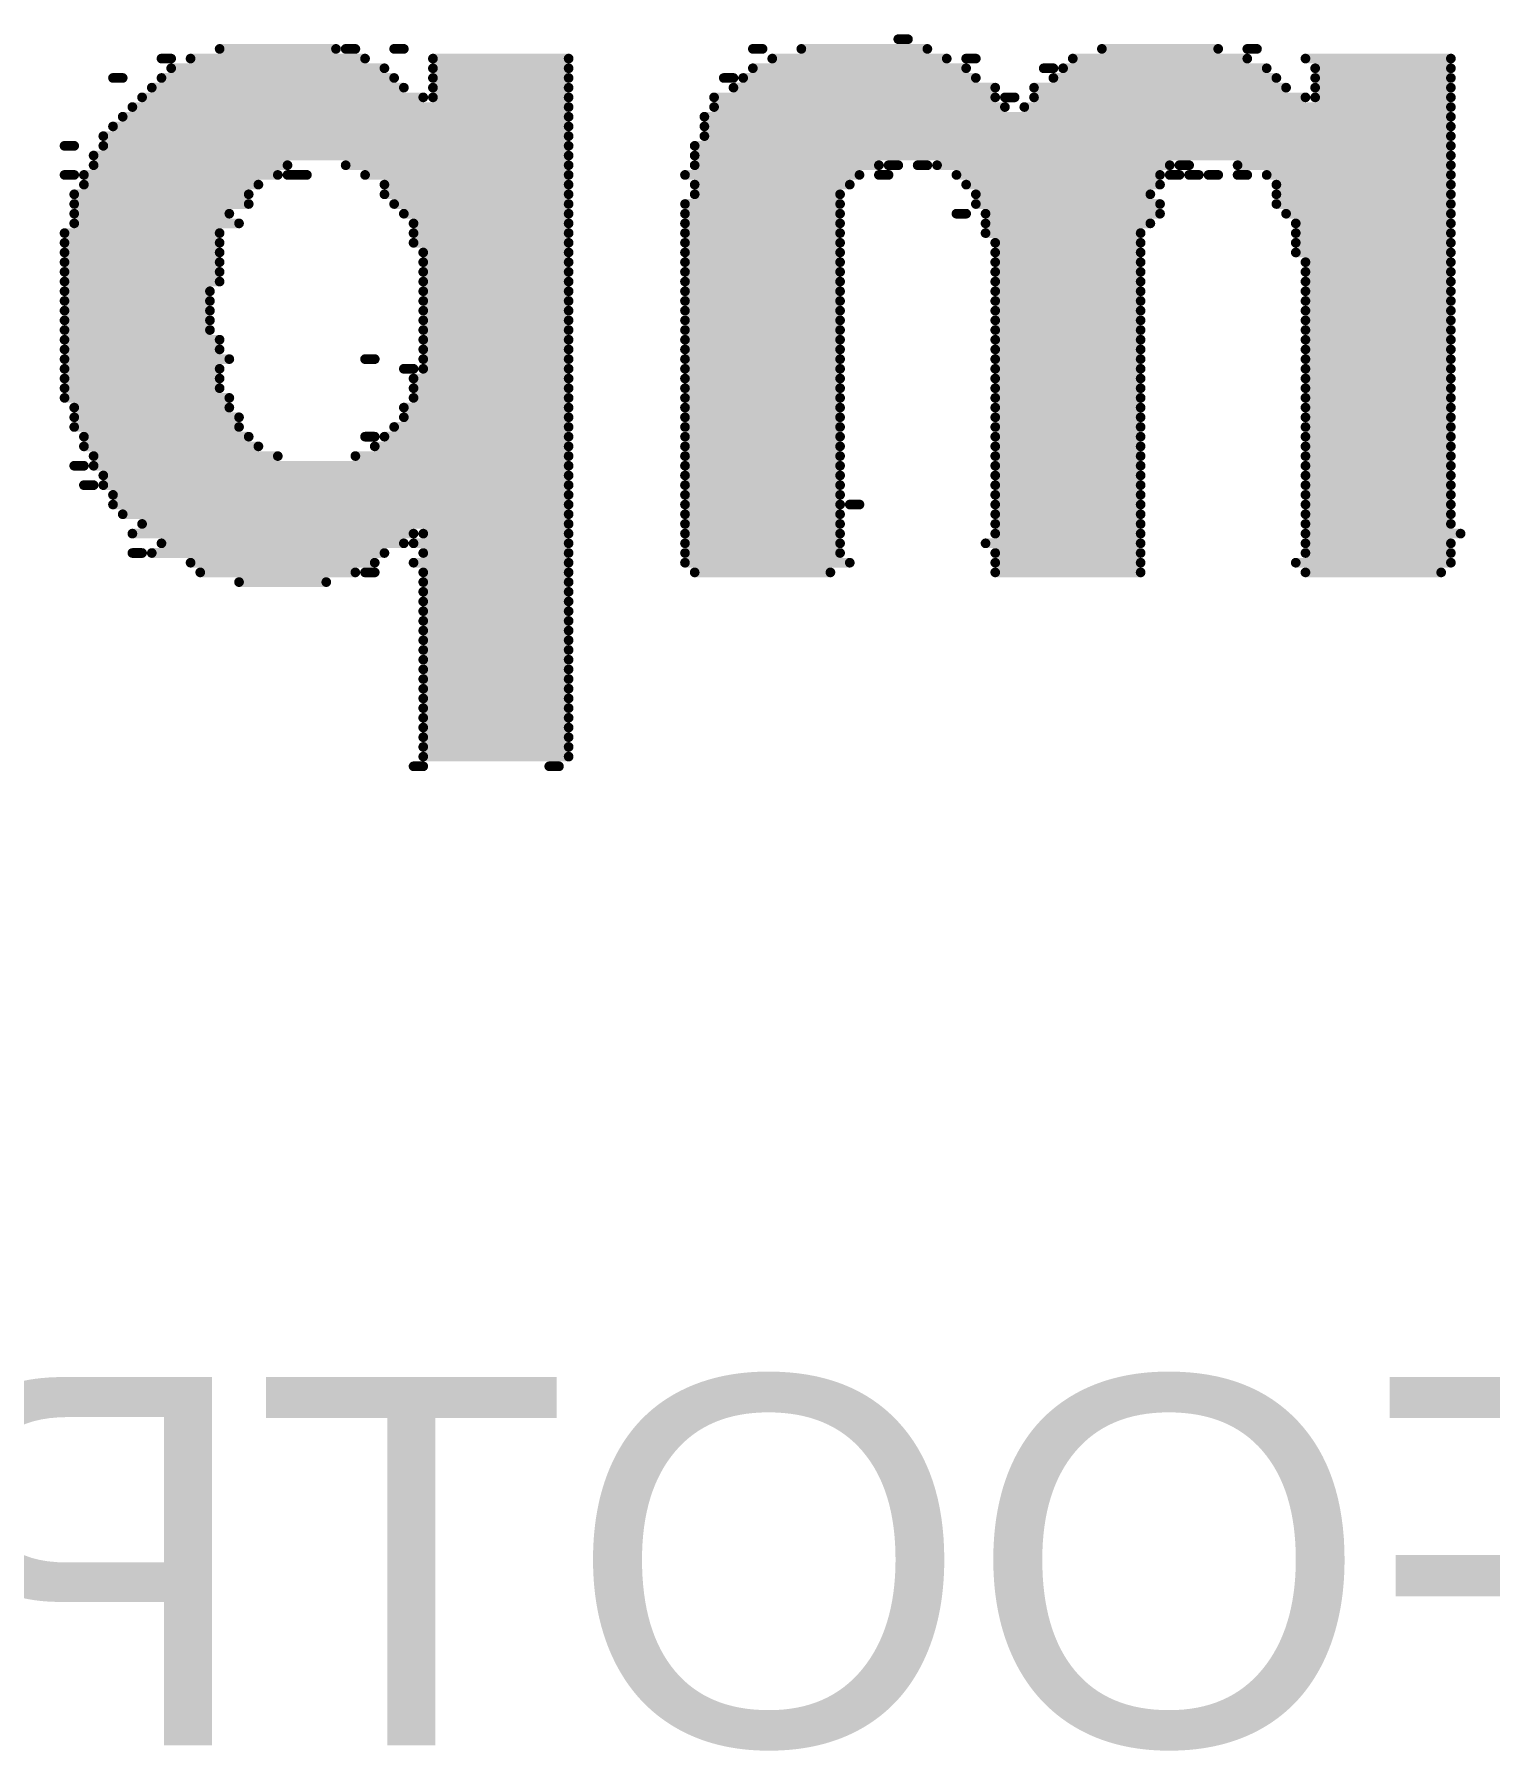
# Model space of a CAD drawing. Header units: inches. Extents: x -0.4 to 12.9, y -0.9 to 6.
# Drawn here: x 0.4563 to 0.6065, y 1.8467 to 2.0238 of the extents above; entities that cross this region are included whole.
import ezdxf

# ---------------------------------------------------------------- set-up
doc = ezdxf.new("R2010")
doc.units = ezdxf.units.IN
doc.header["$MEASUREMENT"] = 0
doc.layers.add('Bottom Overlay', color=54, linetype='Continuous')
doc.styles.add('Arial', font='', dxfattribs={"height": 0.2})
doc.styles.get('Arial').set_extended_font_data('Arial')

msp = doc.modelspace()

# ---------------------------------------------------------------- linework, layer by layer
at = {"layer": 'Bottom Overlay', "const_width": 0.001}
for points in [[(0.54545, 2.02325), (0.54645, 2.02325)], [(0.47545, 2.02225), (0.48745, 2.02225)], [(0.48845, 2.02225), (0.48945, 2.02225)], [(0.49345, 2.02225), (0.49445, 2.02225)], [(0.53045, 2.02225), (0.53145, 2.02225)], [(0.53545, 2.02225), (0.54845, 2.02225)], [(0.56645, 2.02225), (0.57845, 2.02225)], [(0.58145, 2.02225), (0.58245, 2.02225)], [(0.46945, 2.02125), (0.47045, 2.02125)], [(0.47045, 2.02025), (0.49245, 2.02025)], [(0.47245, 2.02125), (0.49045, 2.02125)], [(0.49745, 2.02125), (0.51145, 2.02125)], [(0.49745, 2.02025), (0.51145, 2.02025)], [(0.53045, 2.02025), (0.55245, 2.02025)], [(0.53245, 2.02125), (0.55045, 2.02125)], [(0.55245, 2.02125), (0.55345, 2.02125)], [(0.56045, 2.02025), (0.56145, 2.02025)], [(0.56245, 2.02025), (0.58345, 2.02025)], [(0.56345, 2.02125), (0.58145, 2.02125)], [(0.58745, 2.02125), (0.60245, 2.02125)], [(0.58845, 2.02025), (0.60245, 2.02025)], [(0.46445, 2.01925), (0.46545, 2.01925)], [(0.46845, 2.01825), (0.49445, 2.01825)], [(0.46945, 2.01925), (0.49345, 2.01925)], [(0.49745, 2.01925), (0.51145, 2.01925)], [(0.49745, 2.01825), (0.51145, 2.01825)], [(0.52745, 2.01925), (0.52845, 2.01925)], [(0.52845, 2.01825), (0.55545, 2.01825)], [(0.52945, 2.01925), (0.55345, 2.01925)], [(0.55945, 2.01825), (0.58545, 2.01825)], [(0.56145, 2.01925), (0.58445, 2.01925)], [(0.58845, 2.01925), (0.60245, 2.01925)], [(0.58845, 2.01825), (0.60245, 2.01825)], [(0.46645, 2.01625), (0.51145, 2.01625)], [(0.46745, 2.01725), (0.49645, 2.01725)], [(0.49745, 2.01725), (0.51145, 2.01725)], [(0.52645, 2.01725), (0.55545, 2.01725)], [(0.52645, 2.01625), (0.55645, 2.01625)], [(0.55645, 2.01725), (0.55745, 2.01725)], [(0.55845, 2.01625), (0.60245, 2.01625)], [(0.55945, 2.01725), (0.58745, 2.01725)], [(0.58845, 2.01725), (0.60245, 2.01725)], [(0.46445, 2.01425), (0.51145, 2.01425)], [(0.46545, 2.01525), (0.51145, 2.01525)], [(0.52545, 2.01525), (0.60245, 2.01525)], [(0.52545, 2.01425), (0.60245, 2.01425)], [(0.46345, 2.01325), (0.51145, 2.01325)], [(0.52545, 2.01325), (0.60245, 2.01325)], [(0.45945, 2.01225), (0.46045, 2.01225)], [(0.46245, 2.01125), (0.51145, 2.01125)], [(0.46345, 2.01225), (0.51145, 2.01225)], [(0.52445, 2.01225), (0.60245, 2.01225)], [(0.52445, 2.01125), (0.60245, 2.01125)], [(0.45945, 2.00925), (0.46045, 2.00925)], [(0.46145, 2.00925), (0.48145, 2.00925)], [(0.46245, 2.01025), (0.48245, 2.01025)], [(0.48245, 2.00925), (0.48445, 2.00925)], [(0.48845, 2.01025), (0.51145, 2.01025)], [(0.49045, 2.00925), (0.51145, 2.00925)], [(0.52345, 2.00925), (0.54145, 2.00925)], [(0.52445, 2.01025), (0.54345, 2.01025)], [(0.54345, 2.00925), (0.54445, 2.00925)], [(0.54445, 2.01025), (0.54545, 2.01025)], [(0.54745, 2.01025), (0.54845, 2.01025)], [(0.54945, 2.01025), (0.57345, 2.01025)], [(0.55145, 2.00925), (0.57245, 2.00925)], [(0.57345, 2.00925), (0.57445, 2.00925)], [(0.57445, 2.01025), (0.57545, 2.01025)], [(0.57545, 2.00925), (0.57645, 2.00925)], [(0.57745, 2.00925), (0.57845, 2.00925)], [(0.58045, 2.01025), (0.60245, 2.01025)], [(0.58045, 2.00925), (0.58145, 2.00925)], [(0.58345, 2.00925), (0.60245, 2.00925)], [(0.46045, 2.00725), (0.47845, 2.00725)], [(0.46145, 2.00825), (0.47945, 2.00825)], [(0.49245, 2.00825), (0.51145, 2.00825)], [(0.49245, 2.00725), (0.51145, 2.00725)], [(0.52445, 2.00825), (0.54045, 2.00825)], [(0.52445, 2.00725), (0.53945, 2.00725)], [(0.55245, 2.00825), (0.57245, 2.00825)], [(0.55345, 2.00725), (0.57145, 2.00725)], [(0.58445, 2.00825), (0.60245, 2.00825)], [(0.58445, 2.00725), (0.60245, 2.00725)], [(0.46045, 2.00625), (0.47845, 2.00625)], [(0.49345, 2.00625), (0.51145, 2.00625)], [(0.52345, 2.00625), (0.53945, 2.00625)], [(0.55345, 2.00625), (0.57245, 2.00625)], [(0.58445, 2.00625), (0.60245, 2.00625)], [(0.46045, 2.00525), (0.47645, 2.00525)], [(0.46045, 2.00425), (0.47745, 2.00425)], [(0.49445, 2.00525), (0.51145, 2.00525)], [(0.49545, 2.00425), (0.51145, 2.00425)], [(0.52345, 2.00525), (0.53945, 2.00525)], [(0.52345, 2.00425), (0.53945, 2.00425)], [(0.55145, 2.00525), (0.55245, 2.00525)], [(0.55445, 2.00525), (0.57245, 2.00525)], [(0.55445, 2.00425), (0.57145, 2.00425)], [(0.58545, 2.00525), (0.60245, 2.00525)], [(0.58645, 2.00425), (0.60245, 2.00425)], [(0.45945, 2.00325), (0.47545, 2.00325)], [(0.45945, 2.00225), (0.47545, 2.00225)], [(0.49545, 2.00325), (0.51145, 2.00325)], [(0.49545, 2.00225), (0.51145, 2.00225)], [(0.52345, 2.00325), (0.53945, 2.00325)], [(0.52345, 2.00225), (0.53945, 2.00225)], [(0.55445, 2.00325), (0.57045, 2.00325)], [(0.55545, 2.00225), (0.57045, 2.00225)], [(0.58645, 2.00325), (0.60245, 2.00325)], [(0.58645, 2.00225), (0.60245, 2.00225)], [(0.45945, 2.00125), (0.47545, 2.00125)], [(0.45945, 2.00025), (0.47545, 2.00025)], [(0.49645, 2.00125), (0.51145, 2.00125)], [(0.49645, 2.00025), (0.51145, 2.00025)], [(0.52345, 2.00125), (0.53945, 2.00125)], [(0.52345, 2.00025), (0.53945, 2.00025)], [(0.55545, 2.00125), (0.57045, 2.00125)], [(0.55545, 2.00025), (0.57045, 2.00025)], [(0.58645, 2.00125), (0.60245, 2.00125)], [(0.58745, 2.00025), (0.60245, 2.00025)], [(0.45945, 1.99925), (0.47545, 1.99925)], [(0.49645, 1.99925), (0.51145, 1.99925)], [(0.52345, 1.99925), (0.53945, 1.99925)], [(0.55545, 1.99925), (0.57045, 1.99925)], [(0.58745, 1.99925), (0.60245, 1.99925)], [(0.45945, 1.99825), (0.47545, 1.99825)], [(0.45945, 1.99725), (0.47445, 1.99725)], [(0.49645, 1.99825), (0.51145, 1.99825)], [(0.49645, 1.99725), (0.51145, 1.99725)], [(0.52345, 1.99825), (0.53945, 1.99825)], [(0.52345, 1.99725), (0.53945, 1.99725)], [(0.55545, 1.99825), (0.57045, 1.99825)], [(0.55545, 1.99725), (0.57045, 1.99725)], [(0.58745, 1.99825), (0.60245, 1.99825)], [(0.58745, 1.99725), (0.60245, 1.99725)], [(0.45945, 1.99625), (0.47445, 1.99625)], [(0.45945, 1.99525), (0.47445, 1.99525)], [(0.49645, 1.99625), (0.51145, 1.99625)], [(0.49645, 1.99525), (0.51145, 1.99525)], [(0.52345, 1.99625), (0.53945, 1.99625)], [(0.52345, 1.99525), (0.53945, 1.99525)], [(0.55545, 1.99625), (0.57045, 1.99625)], [(0.55545, 1.99525), (0.57045, 1.99525)], [(0.58745, 1.99625), (0.60245, 1.99625)], [(0.58745, 1.99525), (0.60245, 1.99525)], [(0.45945, 1.99425), (0.47445, 1.99425)], [(0.45945, 1.99325), (0.47445, 1.99325)], [(0.49645, 1.99425), (0.51145, 1.99425)], [(0.49645, 1.99325), (0.51145, 1.99325)], [(0.52345, 1.99425), (0.53945, 1.99425)], [(0.52345, 1.99325), (0.53945, 1.99325)], [(0.55545, 1.99425), (0.57045, 1.99425)], [(0.55545, 1.99325), (0.57045, 1.99325)], [(0.58745, 1.99425), (0.60245, 1.99425)], [(0.58745, 1.99325), (0.60245, 1.99325)], [(0.45945, 1.99225), (0.47545, 1.99225)], [(0.45945, 1.99125), (0.47545, 1.99125)], [(0.49645, 1.99225), (0.51145, 1.99225)], [(0.49645, 1.99125), (0.51145, 1.99125)], [(0.52345, 1.99225), (0.53945, 1.99225)], [(0.52345, 1.99125), (0.53945, 1.99125)], [(0.55545, 1.99225), (0.57045, 1.99225)], [(0.55545, 1.99125), (0.57045, 1.99125)], [(0.58745, 1.99225), (0.60245, 1.99225)], [(0.58745, 1.99125), (0.60245, 1.99125)], [(0.45945, 1.99025), (0.47645, 1.99025)], [(0.49045, 1.99025), (0.49145, 1.99025)], [(0.49645, 1.99025), (0.51145, 1.99025)], [(0.52345, 1.99025), (0.53945, 1.99025)], [(0.55545, 1.99025), (0.57045, 1.99025)], [(0.58745, 1.99025), (0.60245, 1.99025)], [(0.45945, 1.98925), (0.47545, 1.98925)], [(0.45945, 1.98825), (0.47545, 1.98825)], [(0.49445, 1.98925), (0.49545, 1.98925)], [(0.49545, 1.98825), (0.51145, 1.98825)], [(0.49645, 1.98925), (0.51145, 1.98925)], [(0.52345, 1.98925), (0.53945, 1.98925)], [(0.52345, 1.98825), (0.53945, 1.98825)], [(0.55545, 1.98925), (0.57045, 1.98925)], [(0.55545, 1.98825), (0.57045, 1.98825)], [(0.58745, 1.98925), (0.60245, 1.98925)], [(0.58745, 1.98825), (0.60245, 1.98825)], [(0.45945, 1.98725), (0.47545, 1.98725)], [(0.45945, 1.98625), (0.47645, 1.98625)], [(0.49545, 1.98725), (0.51145, 1.98725)], [(0.49545, 1.98625), (0.51145, 1.98625)], [(0.52345, 1.98725), (0.53945, 1.98725)], [(0.52345, 1.98625), (0.53945, 1.98625)], [(0.55545, 1.98725), (0.57045, 1.98725)], [(0.55545, 1.98625), (0.57045, 1.98625)], [(0.58745, 1.98725), (0.60245, 1.98725)], [(0.58745, 1.98625), (0.60245, 1.98625)], [(0.46045, 1.98525), (0.47645, 1.98525)], [(0.46045, 1.98425), (0.47745, 1.98425)], [(0.49445, 1.98525), (0.51145, 1.98525)], [(0.49445, 1.98425), (0.51145, 1.98425)], [(0.52345, 1.98525), (0.53945, 1.98525)], [(0.52345, 1.98425), (0.53945, 1.98425)], [(0.55545, 1.98525), (0.57045, 1.98525)], [(0.55545, 1.98425), (0.57045, 1.98425)], [(0.58745, 1.98525), (0.60245, 1.98525)], [(0.58745, 1.98425), (0.60245, 1.98425)], [(0.46045, 1.98325), (0.47745, 1.98325)], [(0.49345, 1.98325), (0.51145, 1.98325)], [(0.52345, 1.98325), (0.53945, 1.98325)], [(0.55545, 1.98325), (0.57045, 1.98325)], [(0.58745, 1.98325), (0.60245, 1.98325)], [(0.46145, 1.98225), (0.47845, 1.98225)], [(0.46145, 1.98125), (0.47945, 1.98125)], [(0.49045, 1.98225), (0.49145, 1.98225)], [(0.49145, 1.98125), (0.51145, 1.98125)], [(0.49245, 1.98225), (0.51145, 1.98225)], [(0.52345, 1.98225), (0.53945, 1.98225)], [(0.52345, 1.98125), (0.53945, 1.98125)], [(0.55545, 1.98225), (0.57045, 1.98225)], [(0.55545, 1.98125), (0.57045, 1.98125)], [(0.58745, 1.98225), (0.60245, 1.98225)], [(0.58745, 1.98125), (0.60245, 1.98125)], [(0.46045, 1.97925), (0.46145, 1.97925)], [(0.46245, 1.98025), (0.48145, 1.98025)], [(0.46245, 1.97925), (0.51145, 1.97925)], [(0.48945, 1.98025), (0.51145, 1.98025)], [(0.52345, 1.98025), (0.53945, 1.98025)], [(0.52345, 1.97925), (0.53945, 1.97925)], [(0.55545, 1.98025), (0.57045, 1.98025)], [(0.55545, 1.97925), (0.57045, 1.97925)], [(0.58745, 1.98025), (0.60245, 1.98025)], [(0.58745, 1.97925), (0.60245, 1.97925)], [(0.46145, 1.97725), (0.46245, 1.97725)], [(0.46345, 1.97825), (0.51145, 1.97825)], [(0.46345, 1.97725), (0.51145, 1.97725)], [(0.52345, 1.97825), (0.53945, 1.97825)], [(0.52345, 1.97725), (0.53945, 1.97725)], [(0.55545, 1.97825), (0.57045, 1.97825)], [(0.55545, 1.97725), (0.57045, 1.97725)], [(0.58745, 1.97825), (0.60245, 1.97825)], [(0.58745, 1.97725), (0.60245, 1.97725)], [(0.46445, 1.97625), (0.51145, 1.97625)], [(0.52345, 1.97625), (0.53945, 1.97625)], [(0.55545, 1.97625), (0.57045, 1.97625)], [(0.58745, 1.97625), (0.60245, 1.97625)], [(0.46445, 1.97525), (0.51145, 1.97525)], [(0.46545, 1.97425), (0.51145, 1.97425)], [(0.52345, 1.97525), (0.53945, 1.97525)], [(0.52345, 1.97425), (0.53945, 1.97425)], [(0.54045, 1.97525), (0.54145, 1.97525)], [(0.55545, 1.97525), (0.57045, 1.97525)], [(0.55545, 1.97425), (0.57045, 1.97425)], [(0.58745, 1.97525), (0.60245, 1.97525)], [(0.58745, 1.97425), (0.60245, 1.97425)], [(0.46645, 1.97225), (0.49545, 1.97225)], [(0.46745, 1.97325), (0.51145, 1.97325)], [(0.49645, 1.97225), (0.51145, 1.97225)], [(0.52345, 1.97325), (0.53945, 1.97325)], [(0.52345, 1.97225), (0.53945, 1.97225)], [(0.55545, 1.97325), (0.57045, 1.97325)], [(0.55545, 1.97225), (0.57045, 1.97225)], [(0.58745, 1.97325), (0.60245, 1.97325)], [(0.58745, 1.97225), (0.60345, 1.97225)], [(0.46645, 1.97025), (0.46745, 1.97025)], [(0.46845, 1.97025), (0.49245, 1.97025)], [(0.46945, 1.97125), (0.49445, 1.97125)], [(0.49545, 1.97125), (0.51145, 1.97125)], [(0.49645, 1.97025), (0.51145, 1.97025)], [(0.52345, 1.97125), (0.53945, 1.97125)], [(0.52345, 1.97025), (0.53945, 1.97025)], [(0.55445, 1.97125), (0.57045, 1.97125)], [(0.55545, 1.97025), (0.57045, 1.97025)], [(0.58745, 1.97125), (0.60245, 1.97125)], [(0.58745, 1.97025), (0.60245, 1.97025)], [(0.47245, 1.96925), (0.49145, 1.96925)], [(0.47345, 1.96825), (0.48945, 1.96825)], [(0.49045, 1.96825), (0.49145, 1.96825)], [(0.49545, 1.96925), (0.51145, 1.96925)], [(0.49645, 1.96825), (0.51145, 1.96825)], [(0.52345, 1.96925), (0.54045, 1.96925)], [(0.52445, 1.96825), (0.53845, 1.96825)], [(0.55545, 1.96925), (0.57045, 1.96925)], [(0.55545, 1.96825), (0.57045, 1.96825)], [(0.58645, 1.96925), (0.60245, 1.96925)], [(0.58745, 1.96825), (0.60145, 1.96825)], [(0.47745, 1.96725), (0.48645, 1.96725)], [(0.49645, 1.96725), (0.51145, 1.96725)], [(0.49645, 1.96625), (0.51145, 1.96625)], [(0.49645, 1.96525), (0.51145, 1.96525)], [(0.49645, 1.96425), (0.51145, 1.96425)], [(0.49645, 1.96325), (0.51145, 1.96325)], [(0.49645, 1.96225), (0.51145, 1.96225)], [(0.49645, 1.96125), (0.51145, 1.96125)], [(0.49645, 1.96025), (0.51145, 1.96025)], [(0.49645, 1.95925), (0.51145, 1.95925)], [(0.49645, 1.95825), (0.51145, 1.95825)], [(0.49645, 1.95725), (0.51145, 1.95725)], [(0.49645, 1.95625), (0.51145, 1.95625)], [(0.49645, 1.95525), (0.51145, 1.95525)], [(0.49645, 1.95425), (0.51145, 1.95425)], [(0.49645, 1.95325), (0.51145, 1.95325)], [(0.49645, 1.95225), (0.51145, 1.95225)], [(0.49645, 1.95125), (0.51145, 1.95125)], [(0.49645, 1.95025), (0.51145, 1.95025)], [(0.49645, 1.94925), (0.51145, 1.94925)], [(0.49545, 1.94825), (0.49645, 1.94825)], [(0.50945, 1.94825), (0.51045, 1.94825)]]:
    msp.add_lwpolyline(points, dxfattribs=at)
at = {"layer": 'Bottom Overlay', "const_width": 0.0005}
for points in [[(0.5452, 2.02325, 1), (0.5457, 2.02325, 1)], [(0.5462, 2.02325, 1), (0.5467, 2.02325, 1)], [(0.4752, 2.02225, 1), (0.4757, 2.02225, 1)], [(0.4872, 2.02225, 1), (0.4877, 2.02225, 1)], [(0.4882, 2.02225, 1), (0.4887, 2.02225, 1)], [(0.4892, 2.02225, 1), (0.4897, 2.02225, 1)], [(0.4932, 2.02225, 1), (0.4937, 2.02225, 1)], [(0.4942, 2.02225, 1), (0.4947, 2.02225, 1)], [(0.5302, 2.02225, 1), (0.5307, 2.02225, 1)], [(0.5312, 2.02225, 1), (0.5317, 2.02225, 1)], [(0.5352, 2.02225, 1), (0.5357, 2.02225, 1)], [(0.5482, 2.02225, 1), (0.5487, 2.02225, 1)], [(0.5662, 2.02225, 1), (0.5667, 2.02225, 1)], [(0.5782, 2.02225, 1), (0.5787, 2.02225, 1)], [(0.5812, 2.02225, 1), (0.5817, 2.02225, 1)], [(0.5822, 2.02225, 1), (0.5827, 2.02225, 1)], [(0.4692, 2.02125, 1), (0.4697, 2.02125, 1)], [(0.4702, 2.02125, 1), (0.4707, 2.02125, 1)], [(0.4702, 2.02025, 1), (0.4707, 2.02025, 1)], [(0.4722, 2.02125, 1), (0.4727, 2.02125, 1)], [(0.4902, 2.02125, 1), (0.4907, 2.02125, 1)], [(0.4922, 2.02025, 1), (0.4927, 2.02025, 1)], [(0.4972, 2.02125, 1), (0.4977, 2.02125, 1)], [(0.4972, 2.02025, 1), (0.4977, 2.02025, 1)], [(0.5112, 2.02125, 1), (0.5117, 2.02125, 1)], [(0.5112, 2.02025, 1), (0.5117, 2.02025, 1)], [(0.5302, 2.02025, 1), (0.5307, 2.02025, 1)], [(0.5322, 2.02125, 1), (0.5327, 2.02125, 1)], [(0.5502, 2.02125, 1), (0.5507, 2.02125, 1)], [(0.5522, 2.02125, 1), (0.5527, 2.02125, 1)], [(0.5522, 2.02025, 1), (0.5527, 2.02025, 1)], [(0.5532, 2.02125, 1), (0.5537, 2.02125, 1)], [(0.5602, 2.02025, 1), (0.5607, 2.02025, 1)], [(0.5612, 2.02025, 1), (0.5617, 2.02025, 1)], [(0.5622, 2.02025, 1), (0.5627, 2.02025, 1)], [(0.5632, 2.02125, 1), (0.5637, 2.02125, 1)], [(0.5812, 2.02125, 1), (0.5817, 2.02125, 1)], [(0.5832, 2.02025, 1), (0.5837, 2.02025, 1)], [(0.5872, 2.02125, 1), (0.5877, 2.02125, 1)], [(0.5882, 2.02025, 1), (0.5887, 2.02025, 1)], [(0.6022, 2.02125, 1), (0.6027, 2.02125, 1)], [(0.6022, 2.02025, 1), (0.6027, 2.02025, 1)], [(0.4642, 2.01925, 1), (0.4647, 2.01925, 1)], [(0.4652, 2.01925, 1), (0.4657, 2.01925, 1)], [(0.4682, 2.01825, 1), (0.4687, 2.01825, 1)], [(0.4692, 2.01925, 1), (0.4697, 2.01925, 1)], [(0.4932, 2.01925, 1), (0.4937, 2.01925, 1)], [(0.4942, 2.01825, 1), (0.4947, 2.01825, 1)], [(0.4972, 2.01925, 1), (0.4977, 2.01925, 1)], [(0.4972, 2.01825, 1), (0.4977, 2.01825, 1)], [(0.5112, 2.01925, 1), (0.5117, 2.01925, 1)], [(0.5112, 2.01825, 1), (0.5117, 2.01825, 1)], [(0.5272, 2.01925, 1), (0.5277, 2.01925, 1)], [(0.5282, 2.01925, 1), (0.5287, 2.01925, 1)], [(0.5282, 2.01825, 1), (0.5287, 2.01825, 1)], [(0.5292, 2.01925, 1), (0.5297, 2.01925, 1)], [(0.5532, 2.01925, 1), (0.5537, 2.01925, 1)], [(0.5552, 2.01825, 1), (0.5557, 2.01825, 1)], [(0.5592, 2.01825, 1), (0.5597, 2.01825, 1)], [(0.5612, 2.01925, 1), (0.5617, 2.01925, 1)], [(0.5842, 2.01925, 1), (0.5847, 2.01925, 1)], [(0.5852, 2.01825, 1), (0.5857, 2.01825, 1)], [(0.5882, 2.01925, 1), (0.5887, 2.01925, 1)], [(0.5882, 2.01825, 1), (0.5887, 2.01825, 1)], [(0.6022, 2.01925, 1), (0.6027, 2.01925, 1)], [(0.6022, 2.01825, 1), (0.6027, 2.01825, 1)], [(0.4662, 2.01625, 1), (0.4667, 2.01625, 1)], [(0.4672, 2.01725, 1), (0.4677, 2.01725, 1)], [(0.4962, 2.01725, 1), (0.4967, 2.01725, 1)], [(0.4972, 2.01725, 1), (0.4977, 2.01725, 1)], [(0.5112, 2.01725, 1), (0.5117, 2.01725, 1)], [(0.5112, 2.01625, 1), (0.5117, 2.01625, 1)], [(0.5262, 2.01725, 1), (0.5267, 2.01725, 1)], [(0.5262, 2.01625, 1), (0.5267, 2.01625, 1)], [(0.5552, 2.01725, 1), (0.5557, 2.01725, 1)], [(0.5562, 2.01725, 1), (0.5567, 2.01725, 1)], [(0.5562, 2.01625, 1), (0.5567, 2.01625, 1)], [(0.5572, 2.01725, 1), (0.5577, 2.01725, 1)], [(0.5582, 2.01625, 1), (0.5587, 2.01625, 1)], [(0.5592, 2.01725, 1), (0.5597, 2.01725, 1)], [(0.5872, 2.01725, 1), (0.5877, 2.01725, 1)], [(0.5882, 2.01725, 1), (0.5887, 2.01725, 1)], [(0.6022, 2.01725, 1), (0.6027, 2.01725, 1)], [(0.6022, 2.01625, 1), (0.6027, 2.01625, 1)], [(0.4642, 2.01425, 1), (0.4647, 2.01425, 1)], [(0.4652, 2.01525, 1), (0.4657, 2.01525, 1)], [(0.5112, 2.01525, 1), (0.5117, 2.01525, 1)], [(0.5112, 2.01425, 1), (0.5117, 2.01425, 1)], [(0.5252, 2.01525, 1), (0.5257, 2.01525, 1)], [(0.5252, 2.01425, 1), (0.5257, 2.01425, 1)], [(0.6022, 2.01525, 1), (0.6027, 2.01525, 1)], [(0.6022, 2.01425, 1), (0.6027, 2.01425, 1)], [(0.4632, 2.01325, 1), (0.4637, 2.01325, 1)], [(0.5112, 2.01325, 1), (0.5117, 2.01325, 1)], [(0.5252, 2.01325, 1), (0.5257, 2.01325, 1)], [(0.6022, 2.01325, 1), (0.6027, 2.01325, 1)], [(0.4592, 2.01225, 1), (0.4597, 2.01225, 1)], [(0.4602, 2.01225, 1), (0.4607, 2.01225, 1)], [(0.4622, 2.01125, 1), (0.4627, 2.01125, 1)], [(0.4632, 2.01225, 1), (0.4637, 2.01225, 1)], [(0.5112, 2.01225, 1), (0.5117, 2.01225, 1)], [(0.5112, 2.01125, 1), (0.5117, 2.01125, 1)], [(0.5242, 2.01225, 1), (0.5247, 2.01225, 1)], [(0.5242, 2.01125, 1), (0.5247, 2.01125, 1)], [(0.6022, 2.01225, 1), (0.6027, 2.01225, 1)], [(0.6022, 2.01125, 1), (0.6027, 2.01125, 1)], [(0.4592, 2.00925, 1), (0.4597, 2.00925, 1)], [(0.4602, 2.00925, 1), (0.4607, 2.00925, 1)], [(0.4612, 2.00925, 1), (0.4617, 2.00925, 1)], [(0.4622, 2.01025, 1), (0.4627, 2.01025, 1)], [(0.4812, 2.00925, 1), (0.4817, 2.00925, 1)], [(0.4822, 2.01025, 1), (0.4827, 2.01025, 1)], [(0.4822, 2.00925, 1), (0.4827, 2.00925, 1)], [(0.4842, 2.00925, 1), (0.4847, 2.00925, 1)], [(0.4882, 2.01025, 1), (0.4887, 2.01025, 1)], [(0.4902, 2.00925, 1), (0.4907, 2.00925, 1)], [(0.5112, 2.01025, 1), (0.5117, 2.01025, 1)], [(0.5112, 2.00925, 1), (0.5117, 2.00925, 1)], [(0.5232, 2.00925, 1), (0.5237, 2.00925, 1)], [(0.5242, 2.01025, 1), (0.5247, 2.01025, 1)], [(0.5412, 2.00925, 1), (0.5417, 2.00925, 1)], [(0.5432, 2.01025, 1), (0.5437, 2.01025, 1)], [(0.5432, 2.00925, 1), (0.5437, 2.00925, 1)], [(0.5442, 2.01025, 1), (0.5447, 2.01025, 1)], [(0.5442, 2.00925, 1), (0.5447, 2.00925, 1)], [(0.5452, 2.01025, 1), (0.5457, 2.01025, 1)], [(0.5472, 2.01025, 1), (0.5477, 2.01025, 1)], [(0.5482, 2.01025, 1), (0.5487, 2.01025, 1)], [(0.5492, 2.01025, 1), (0.5497, 2.01025, 1)], [(0.5512, 2.00925, 1), (0.5517, 2.00925, 1)], [(0.5722, 2.00925, 1), (0.5727, 2.00925, 1)], [(0.5732, 2.01025, 1), (0.5737, 2.01025, 1)], [(0.5732, 2.00925, 1), (0.5737, 2.00925, 1)], [(0.5742, 2.01025, 1), (0.5747, 2.01025, 1)], [(0.5742, 2.00925, 1), (0.5747, 2.00925, 1)], [(0.5752, 2.01025, 1), (0.5757, 2.01025, 1)], [(0.5752, 2.00925, 1), (0.5757, 2.00925, 1)], [(0.5762, 2.00925, 1), (0.5767, 2.00925, 1)], [(0.5772, 2.00925, 1), (0.5777, 2.00925, 1)], [(0.5782, 2.00925, 1), (0.5787, 2.00925, 1)], [(0.5802, 2.01025, 1), (0.5807, 2.01025, 1)], [(0.5802, 2.00925, 1), (0.5807, 2.00925, 1)], [(0.5812, 2.00925, 1), (0.5817, 2.00925, 1)], [(0.5832, 2.00925, 1), (0.5837, 2.00925, 1)], [(0.6022, 2.01025, 1), (0.6027, 2.01025, 1)], [(0.6022, 2.00925, 1), (0.6027, 2.00925, 1)], [(0.4602, 2.00725, 1), (0.4607, 2.00725, 1)], [(0.4612, 2.00825, 1), (0.4617, 2.00825, 1)], [(0.4782, 2.00725, 1), (0.4787, 2.00725, 1)], [(0.4792, 2.00825, 1), (0.4797, 2.00825, 1)], [(0.4922, 2.00825, 1), (0.4927, 2.00825, 1)], [(0.4922, 2.00725, 1), (0.4927, 2.00725, 1)], [(0.5112, 2.00825, 1), (0.5117, 2.00825, 1)], [(0.5112, 2.00725, 1), (0.5117, 2.00725, 1)], [(0.5242, 2.00825, 1), (0.5247, 2.00825, 1)], [(0.5242, 2.00725, 1), (0.5247, 2.00725, 1)], [(0.5392, 2.00725, 1), (0.5397, 2.00725, 1)], [(0.5402, 2.00825, 1), (0.5407, 2.00825, 1)], [(0.5522, 2.00825, 1), (0.5527, 2.00825, 1)], [(0.5532, 2.00725, 1), (0.5537, 2.00725, 1)], [(0.5712, 2.00725, 1), (0.5717, 2.00725, 1)], [(0.5722, 2.00825, 1), (0.5727, 2.00825, 1)], [(0.5842, 2.00825, 1), (0.5847, 2.00825, 1)], [(0.5842, 2.00725, 1), (0.5847, 2.00725, 1)], [(0.6022, 2.00825, 1), (0.6027, 2.00825, 1)], [(0.6022, 2.00725, 1), (0.6027, 2.00725, 1)], [(0.4602, 2.00625, 1), (0.4607, 2.00625, 1)], [(0.4782, 2.00625, 1), (0.4787, 2.00625, 1)], [(0.4932, 2.00625, 1), (0.4937, 2.00625, 1)], [(0.5112, 2.00625, 1), (0.5117, 2.00625, 1)], [(0.5232, 2.00625, 1), (0.5237, 2.00625, 1)], [(0.5392, 2.00625, 1), (0.5397, 2.00625, 1)], [(0.5532, 2.00625, 1), (0.5537, 2.00625, 1)], [(0.5722, 2.00625, 1), (0.5727, 2.00625, 1)], [(0.5842, 2.00625, 1), (0.5847, 2.00625, 1)], [(0.6022, 2.00625, 1), (0.6027, 2.00625, 1)], [(0.4602, 2.00525, 1), (0.4607, 2.00525, 1)], [(0.4602, 2.00425, 1), (0.4607, 2.00425, 1)], [(0.4762, 2.00525, 1), (0.4767, 2.00525, 1)], [(0.4772, 2.00425, 1), (0.4777, 2.00425, 1)], [(0.4942, 2.00525, 1), (0.4947, 2.00525, 1)], [(0.4952, 2.00425, 1), (0.4957, 2.00425, 1)], [(0.5112, 2.00525, 1), (0.5117, 2.00525, 1)], [(0.5112, 2.00425, 1), (0.5117, 2.00425, 1)], [(0.5232, 2.00525, 1), (0.5237, 2.00525, 1)], [(0.5232, 2.00425, 1), (0.5237, 2.00425, 1)], [(0.5392, 2.00525, 1), (0.5397, 2.00525, 1)], [(0.5392, 2.00425, 1), (0.5397, 2.00425, 1)], [(0.5512, 2.00525, 1), (0.5517, 2.00525, 1)], [(0.5522, 2.00525, 1), (0.5527, 2.00525, 1)], [(0.5542, 2.00525, 1), (0.5547, 2.00525, 1)], [(0.5542, 2.00425, 1), (0.5547, 2.00425, 1)], [(0.5712, 2.00425, 1), (0.5717, 2.00425, 1)], [(0.5722, 2.00525, 1), (0.5727, 2.00525, 1)], [(0.5852, 2.00525, 1), (0.5857, 2.00525, 1)], [(0.5862, 2.00425, 1), (0.5867, 2.00425, 1)], [(0.6022, 2.00525, 1), (0.6027, 2.00525, 1)], [(0.6022, 2.00425, 1), (0.6027, 2.00425, 1)], [(0.4592, 2.00325, 1), (0.4597, 2.00325, 1)], [(0.4592, 2.00225, 1), (0.4597, 2.00225, 1)], [(0.4752, 2.00325, 1), (0.4757, 2.00325, 1)], [(0.4752, 2.00225, 1), (0.4757, 2.00225, 1)], [(0.4952, 2.00325, 1), (0.4957, 2.00325, 1)], [(0.4952, 2.00225, 1), (0.4957, 2.00225, 1)], [(0.5112, 2.00325, 1), (0.5117, 2.00325, 1)], [(0.5112, 2.00225, 1), (0.5117, 2.00225, 1)], [(0.5232, 2.00325, 1), (0.5237, 2.00325, 1)], [(0.5232, 2.00225, 1), (0.5237, 2.00225, 1)], [(0.5392, 2.00325, 1), (0.5397, 2.00325, 1)], [(0.5392, 2.00225, 1), (0.5397, 2.00225, 1)], [(0.5542, 2.00325, 1), (0.5547, 2.00325, 1)], [(0.5552, 2.00225, 1), (0.5557, 2.00225, 1)], [(0.5702, 2.00325, 1), (0.5707, 2.00325, 1)], [(0.5702, 2.00225, 1), (0.5707, 2.00225, 1)], [(0.5862, 2.00325, 1), (0.5867, 2.00325, 1)], [(0.5862, 2.00225, 1), (0.5867, 2.00225, 1)], [(0.6022, 2.00325, 1), (0.6027, 2.00325, 1)], [(0.6022, 2.00225, 1), (0.6027, 2.00225, 1)], [(0.4592, 2.00125, 1), (0.4597, 2.00125, 1)], [(0.4592, 2.00025, 1), (0.4597, 2.00025, 1)], [(0.4752, 2.00125, 1), (0.4757, 2.00125, 1)], [(0.4752, 2.00025, 1), (0.4757, 2.00025, 1)], [(0.4962, 2.00125, 1), (0.4967, 2.00125, 1)], [(0.4962, 2.00025, 1), (0.4967, 2.00025, 1)], [(0.5112, 2.00125, 1), (0.5117, 2.00125, 1)], [(0.5112, 2.00025, 1), (0.5117, 2.00025, 1)], [(0.5232, 2.00125, 1), (0.5237, 2.00125, 1)], [(0.5232, 2.00025, 1), (0.5237, 2.00025, 1)], [(0.5392, 2.00125, 1), (0.5397, 2.00125, 1)], [(0.5392, 2.00025, 1), (0.5397, 2.00025, 1)], [(0.5552, 2.00125, 1), (0.5557, 2.00125, 1)], [(0.5552, 2.00025, 1), (0.5557, 2.00025, 1)], [(0.5702, 2.00125, 1), (0.5707, 2.00125, 1)], [(0.5702, 2.00025, 1), (0.5707, 2.00025, 1)], [(0.5862, 2.00125, 1), (0.5867, 2.00125, 1)], [(0.5872, 2.00025, 1), (0.5877, 2.00025, 1)], [(0.6022, 2.00125, 1), (0.6027, 2.00125, 1)], [(0.6022, 2.00025, 1), (0.6027, 2.00025, 1)], [(0.4592, 1.99925, 1), (0.4597, 1.99925, 1)], [(0.4752, 1.99925, 1), (0.4757, 1.99925, 1)], [(0.4962, 1.99925, 1), (0.4967, 1.99925, 1)], [(0.5112, 1.99925, 1), (0.5117, 1.99925, 1)], [(0.5232, 1.99925, 1), (0.5237, 1.99925, 1)], [(0.5392, 1.99925, 1), (0.5397, 1.99925, 1)], [(0.5552, 1.99925, 1), (0.5557, 1.99925, 1)], [(0.5702, 1.99925, 1), (0.5707, 1.99925, 1)], [(0.5872, 1.99925, 1), (0.5877, 1.99925, 1)], [(0.6022, 1.99925, 1), (0.6027, 1.99925, 1)], [(0.4592, 1.99825, 1), (0.4597, 1.99825, 1)], [(0.4592, 1.99725, 1), (0.4597, 1.99725, 1)], [(0.4742, 1.99725, 1), (0.4747, 1.99725, 1)], [(0.4752, 1.99825, 1), (0.4757, 1.99825, 1)], [(0.4962, 1.99825, 1), (0.4967, 1.99825, 1)], [(0.4962, 1.99725, 1), (0.4967, 1.99725, 1)], [(0.5112, 1.99825, 1), (0.5117, 1.99825, 1)], [(0.5112, 1.99725, 1), (0.5117, 1.99725, 1)], [(0.5232, 1.99825, 1), (0.5237, 1.99825, 1)], [(0.5232, 1.99725, 1), (0.5237, 1.99725, 1)], [(0.5392, 1.99825, 1), (0.5397, 1.99825, 1)], [(0.5392, 1.99725, 1), (0.5397, 1.99725, 1)], [(0.5552, 1.99825, 1), (0.5557, 1.99825, 1)], [(0.5552, 1.99725, 1), (0.5557, 1.99725, 1)], [(0.5702, 1.99825, 1), (0.5707, 1.99825, 1)], [(0.5702, 1.99725, 1), (0.5707, 1.99725, 1)], [(0.5872, 1.99825, 1), (0.5877, 1.99825, 1)], [(0.5872, 1.99725, 1), (0.5877, 1.99725, 1)], [(0.6022, 1.99825, 1), (0.6027, 1.99825, 1)], [(0.6022, 1.99725, 1), (0.6027, 1.99725, 1)], [(0.4592, 1.99625, 1), (0.4597, 1.99625, 1)], [(0.4592, 1.99525, 1), (0.4597, 1.99525, 1)], [(0.4742, 1.99625, 1), (0.4747, 1.99625, 1)], [(0.4742, 1.99525, 1), (0.4747, 1.99525, 1)], [(0.4962, 1.99625, 1), (0.4967, 1.99625, 1)], [(0.4962, 1.99525, 1), (0.4967, 1.99525, 1)], [(0.5112, 1.99625, 1), (0.5117, 1.99625, 1)], [(0.5112, 1.99525, 1), (0.5117, 1.99525, 1)], [(0.5232, 1.99625, 1), (0.5237, 1.99625, 1)], [(0.5232, 1.99525, 1), (0.5237, 1.99525, 1)], [(0.5392, 1.99625, 1), (0.5397, 1.99625, 1)], [(0.5392, 1.99525, 1), (0.5397, 1.99525, 1)], [(0.5552, 1.99625, 1), (0.5557, 1.99625, 1)], [(0.5552, 1.99525, 1), (0.5557, 1.99525, 1)], [(0.5702, 1.99625, 1), (0.5707, 1.99625, 1)], [(0.5702, 1.99525, 1), (0.5707, 1.99525, 1)], [(0.5872, 1.99625, 1), (0.5877, 1.99625, 1)], [(0.5872, 1.99525, 1), (0.5877, 1.99525, 1)], [(0.6022, 1.99625, 1), (0.6027, 1.99625, 1)], [(0.6022, 1.99525, 1), (0.6027, 1.99525, 1)], [(0.4592, 1.99425, 1), (0.4597, 1.99425, 1)], [(0.4592, 1.99325, 1), (0.4597, 1.99325, 1)], [(0.4742, 1.99425, 1), (0.4747, 1.99425, 1)], [(0.4742, 1.99325, 1), (0.4747, 1.99325, 1)], [(0.4962, 1.99425, 1), (0.4967, 1.99425, 1)], [(0.4962, 1.99325, 1), (0.4967, 1.99325, 1)], [(0.5112, 1.99425, 1), (0.5117, 1.99425, 1)], [(0.5112, 1.99325, 1), (0.5117, 1.99325, 1)], [(0.5232, 1.99425, 1), (0.5237, 1.99425, 1)], [(0.5232, 1.99325, 1), (0.5237, 1.99325, 1)], [(0.5392, 1.99425, 1), (0.5397, 1.99425, 1)], [(0.5392, 1.99325, 1), (0.5397, 1.99325, 1)], [(0.5552, 1.99425, 1), (0.5557, 1.99425, 1)], [(0.5552, 1.99325, 1), (0.5557, 1.99325, 1)], [(0.5702, 1.99425, 1), (0.5707, 1.99425, 1)], [(0.5702, 1.99325, 1), (0.5707, 1.99325, 1)], [(0.5872, 1.99425, 1), (0.5877, 1.99425, 1)], [(0.5872, 1.99325, 1), (0.5877, 1.99325, 1)], [(0.6022, 1.99425, 1), (0.6027, 1.99425, 1)], [(0.6022, 1.99325, 1), (0.6027, 1.99325, 1)], [(0.4592, 1.99225, 1), (0.4597, 1.99225, 1)], [(0.4592, 1.99125, 1), (0.4597, 1.99125, 1)], [(0.4752, 1.99225, 1), (0.4757, 1.99225, 1)], [(0.4752, 1.99125, 1), (0.4757, 1.99125, 1)], [(0.4962, 1.99225, 1), (0.4967, 1.99225, 1)], [(0.4962, 1.99125, 1), (0.4967, 1.99125, 1)], [(0.5112, 1.99225, 1), (0.5117, 1.99225, 1)], [(0.5112, 1.99125, 1), (0.5117, 1.99125, 1)], [(0.5232, 1.99225, 1), (0.5237, 1.99225, 1)], [(0.5232, 1.99125, 1), (0.5237, 1.99125, 1)], [(0.5392, 1.99225, 1), (0.5397, 1.99225, 1)], [(0.5392, 1.99125, 1), (0.5397, 1.99125, 1)], [(0.5552, 1.99225, 1), (0.5557, 1.99225, 1)], [(0.5552, 1.99125, 1), (0.5557, 1.99125, 1)], [(0.5702, 1.99225, 1), (0.5707, 1.99225, 1)], [(0.5702, 1.99125, 1), (0.5707, 1.99125, 1)], [(0.5872, 1.99225, 1), (0.5877, 1.99225, 1)], [(0.5872, 1.99125, 1), (0.5877, 1.99125, 1)], [(0.6022, 1.99225, 1), (0.6027, 1.99225, 1)], [(0.6022, 1.99125, 1), (0.6027, 1.99125, 1)], [(0.4592, 1.99025, 1), (0.4597, 1.99025, 1)], [(0.4762, 1.99025, 1), (0.4767, 1.99025, 1)], [(0.4902, 1.99025, 1), (0.4907, 1.99025, 1)], [(0.4912, 1.99025, 1), (0.4917, 1.99025, 1)], [(0.4962, 1.99025, 1), (0.4967, 1.99025, 1)], [(0.5112, 1.99025, 1), (0.5117, 1.99025, 1)], [(0.5232, 1.99025, 1), (0.5237, 1.99025, 1)], [(0.5392, 1.99025, 1), (0.5397, 1.99025, 1)], [(0.5552, 1.99025, 1), (0.5557, 1.99025, 1)], [(0.5702, 1.99025, 1), (0.5707, 1.99025, 1)], [(0.5872, 1.99025, 1), (0.5877, 1.99025, 1)], [(0.6022, 1.99025, 1), (0.6027, 1.99025, 1)], [(0.4592, 1.98925, 1), (0.4597, 1.98925, 1)], [(0.4592, 1.98825, 1), (0.4597, 1.98825, 1)], [(0.4752, 1.98925, 1), (0.4757, 1.98925, 1)], [(0.4752, 1.98825, 1), (0.4757, 1.98825, 1)], [(0.4942, 1.98925, 1), (0.4947, 1.98925, 1)], [(0.4952, 1.98925, 1), (0.4957, 1.98925, 1)], [(0.4952, 1.98825, 1), (0.4957, 1.98825, 1)], [(0.4962, 1.98925, 1), (0.4967, 1.98925, 1)], [(0.5112, 1.98925, 1), (0.5117, 1.98925, 1)], [(0.5112, 1.98825, 1), (0.5117, 1.98825, 1)], [(0.5232, 1.98925, 1), (0.5237, 1.98925, 1)], [(0.5232, 1.98825, 1), (0.5237, 1.98825, 1)], [(0.5392, 1.98925, 1), (0.5397, 1.98925, 1)], [(0.5392, 1.98825, 1), (0.5397, 1.98825, 1)], [(0.5552, 1.98925, 1), (0.5557, 1.98925, 1)], [(0.5552, 1.98825, 1), (0.5557, 1.98825, 1)], [(0.5702, 1.98925, 1), (0.5707, 1.98925, 1)], [(0.5702, 1.98825, 1), (0.5707, 1.98825, 1)], [(0.5872, 1.98925, 1), (0.5877, 1.98925, 1)], [(0.5872, 1.98825, 1), (0.5877, 1.98825, 1)], [(0.6022, 1.98925, 1), (0.6027, 1.98925, 1)], [(0.6022, 1.98825, 1), (0.6027, 1.98825, 1)], [(0.4592, 1.98725, 1), (0.4597, 1.98725, 1)], [(0.4592, 1.98625, 1), (0.4597, 1.98625, 1)], [(0.4752, 1.98725, 1), (0.4757, 1.98725, 1)], [(0.4762, 1.98625, 1), (0.4767, 1.98625, 1)], [(0.4952, 1.98725, 1), (0.4957, 1.98725, 1)], [(0.4952, 1.98625, 1), (0.4957, 1.98625, 1)], [(0.5112, 1.98725, 1), (0.5117, 1.98725, 1)], [(0.5112, 1.98625, 1), (0.5117, 1.98625, 1)], [(0.5232, 1.98725, 1), (0.5237, 1.98725, 1)], [(0.5232, 1.98625, 1), (0.5237, 1.98625, 1)], [(0.5392, 1.98725, 1), (0.5397, 1.98725, 1)], [(0.5392, 1.98625, 1), (0.5397, 1.98625, 1)], [(0.5552, 1.98725, 1), (0.5557, 1.98725, 1)], [(0.5552, 1.98625, 1), (0.5557, 1.98625, 1)], [(0.5702, 1.98725, 1), (0.5707, 1.98725, 1)], [(0.5702, 1.98625, 1), (0.5707, 1.98625, 1)], [(0.5872, 1.98725, 1), (0.5877, 1.98725, 1)], [(0.5872, 1.98625, 1), (0.5877, 1.98625, 1)], [(0.6022, 1.98725, 1), (0.6027, 1.98725, 1)], [(0.6022, 1.98625, 1), (0.6027, 1.98625, 1)], [(0.4602, 1.98525, 1), (0.4607, 1.98525, 1)], [(0.4602, 1.98425, 1), (0.4607, 1.98425, 1)], [(0.4762, 1.98525, 1), (0.4767, 1.98525, 1)], [(0.4772, 1.98425, 1), (0.4777, 1.98425, 1)], [(0.4942, 1.98525, 1), (0.4947, 1.98525, 1)], [(0.4942, 1.98425, 1), (0.4947, 1.98425, 1)], [(0.5112, 1.98525, 1), (0.5117, 1.98525, 1)], [(0.5112, 1.98425, 1), (0.5117, 1.98425, 1)], [(0.5232, 1.98525, 1), (0.5237, 1.98525, 1)], [(0.5232, 1.98425, 1), (0.5237, 1.98425, 1)], [(0.5392, 1.98525, 1), (0.5397, 1.98525, 1)], [(0.5392, 1.98425, 1), (0.5397, 1.98425, 1)], [(0.5552, 1.98525, 1), (0.5557, 1.98525, 1)], [(0.5552, 1.98425, 1), (0.5557, 1.98425, 1)], [(0.5702, 1.98525, 1), (0.5707, 1.98525, 1)], [(0.5702, 1.98425, 1), (0.5707, 1.98425, 1)], [(0.5872, 1.98525, 1), (0.5877, 1.98525, 1)], [(0.5872, 1.98425, 1), (0.5877, 1.98425, 1)], [(0.6022, 1.98525, 1), (0.6027, 1.98525, 1)], [(0.6022, 1.98425, 1), (0.6027, 1.98425, 1)], [(0.4602, 1.98325, 1), (0.4607, 1.98325, 1)], [(0.4772, 1.98325, 1), (0.4777, 1.98325, 1)], [(0.4932, 1.98325, 1), (0.4937, 1.98325, 1)], [(0.5112, 1.98325, 1), (0.5117, 1.98325, 1)], [(0.5232, 1.98325, 1), (0.5237, 1.98325, 1)], [(0.5392, 1.98325, 1), (0.5397, 1.98325, 1)], [(0.5552, 1.98325, 1), (0.5557, 1.98325, 1)], [(0.5702, 1.98325, 1), (0.5707, 1.98325, 1)], [(0.5872, 1.98325, 1), (0.5877, 1.98325, 1)], [(0.6022, 1.98325, 1), (0.6027, 1.98325, 1)], [(0.4612, 1.98225, 1), (0.4617, 1.98225, 1)], [(0.4612, 1.98125, 1), (0.4617, 1.98125, 1)], [(0.4782, 1.98225, 1), (0.4787, 1.98225, 1)], [(0.4792, 1.98125, 1), (0.4797, 1.98125, 1)], [(0.4902, 1.98225, 1), (0.4907, 1.98225, 1)], [(0.4912, 1.98225, 1), (0.4917, 1.98225, 1)], [(0.4912, 1.98125, 1), (0.4917, 1.98125, 1)], [(0.4922, 1.98225, 1), (0.4927, 1.98225, 1)], [(0.5112, 1.98225, 1), (0.5117, 1.98225, 1)], [(0.5112, 1.98125, 1), (0.5117, 1.98125, 1)], [(0.5232, 1.98225, 1), (0.5237, 1.98225, 1)], [(0.5232, 1.98125, 1), (0.5237, 1.98125, 1)], [(0.5392, 1.98225, 1), (0.5397, 1.98225, 1)], [(0.5392, 1.98125, 1), (0.5397, 1.98125, 1)], [(0.5552, 1.98225, 1), (0.5557, 1.98225, 1)], [(0.5552, 1.98125, 1), (0.5557, 1.98125, 1)], [(0.5702, 1.98225, 1), (0.5707, 1.98225, 1)], [(0.5702, 1.98125, 1), (0.5707, 1.98125, 1)], [(0.5872, 1.98225, 1), (0.5877, 1.98225, 1)], [(0.5872, 1.98125, 1), (0.5877, 1.98125, 1)], [(0.6022, 1.98225, 1), (0.6027, 1.98225, 1)], [(0.6022, 1.98125, 1), (0.6027, 1.98125, 1)], [(0.4602, 1.97925, 1), (0.4607, 1.97925, 1)], [(0.4612, 1.97925, 1), (0.4617, 1.97925, 1)], [(0.4622, 1.98025, 1), (0.4627, 1.98025, 1)], [(0.4622, 1.97925, 1), (0.4627, 1.97925, 1)], [(0.4812, 1.98025, 1), (0.4817, 1.98025, 1)], [(0.4892, 1.98025, 1), (0.4897, 1.98025, 1)], [(0.5112, 1.98025, 1), (0.5117, 1.98025, 1)], [(0.5112, 1.97925, 1), (0.5117, 1.97925, 1)], [(0.5232, 1.98025, 1), (0.5237, 1.98025, 1)], [(0.5232, 1.97925, 1), (0.5237, 1.97925, 1)], [(0.5392, 1.98025, 1), (0.5397, 1.98025, 1)], [(0.5392, 1.97925, 1), (0.5397, 1.97925, 1)], [(0.5552, 1.98025, 1), (0.5557, 1.98025, 1)], [(0.5552, 1.97925, 1), (0.5557, 1.97925, 1)], [(0.5702, 1.98025, 1), (0.5707, 1.98025, 1)], [(0.5702, 1.97925, 1), (0.5707, 1.97925, 1)], [(0.5872, 1.98025, 1), (0.5877, 1.98025, 1)], [(0.5872, 1.97925, 1), (0.5877, 1.97925, 1)], [(0.6022, 1.98025, 1), (0.6027, 1.98025, 1)], [(0.6022, 1.97925, 1), (0.6027, 1.97925, 1)], [(0.4612, 1.97725, 1), (0.4617, 1.97725, 1)], [(0.4622, 1.97725, 1), (0.4627, 1.97725, 1)], [(0.4632, 1.97825, 1), (0.4637, 1.97825, 1)], [(0.4632, 1.97725, 1), (0.4637, 1.97725, 1)], [(0.5112, 1.97825, 1), (0.5117, 1.97825, 1)], [(0.5112, 1.97725, 1), (0.5117, 1.97725, 1)], [(0.5232, 1.97825, 1), (0.5237, 1.97825, 1)], [(0.5232, 1.97725, 1), (0.5237, 1.97725, 1)], [(0.5392, 1.97825, 1), (0.5397, 1.97825, 1)], [(0.5392, 1.97725, 1), (0.5397, 1.97725, 1)], [(0.5552, 1.97825, 1), (0.5557, 1.97825, 1)], [(0.5552, 1.97725, 1), (0.5557, 1.97725, 1)], [(0.5702, 1.97825, 1), (0.5707, 1.97825, 1)], [(0.5702, 1.97725, 1), (0.5707, 1.97725, 1)], [(0.5872, 1.97825, 1), (0.5877, 1.97825, 1)], [(0.5872, 1.97725, 1), (0.5877, 1.97725, 1)], [(0.6022, 1.97825, 1), (0.6027, 1.97825, 1)], [(0.6022, 1.97725, 1), (0.6027, 1.97725, 1)], [(0.4642, 1.97625, 1), (0.4647, 1.97625, 1)], [(0.5112, 1.97625, 1), (0.5117, 1.97625, 1)], [(0.5232, 1.97625, 1), (0.5237, 1.97625, 1)], [(0.5392, 1.97625, 1), (0.5397, 1.97625, 1)], [(0.5552, 1.97625, 1), (0.5557, 1.97625, 1)], [(0.5702, 1.97625, 1), (0.5707, 1.97625, 1)], [(0.5872, 1.97625, 1), (0.5877, 1.97625, 1)], [(0.6022, 1.97625, 1), (0.6027, 1.97625, 1)], [(0.4642, 1.97525, 1), (0.4647, 1.97525, 1)], [(0.4652, 1.97425, 1), (0.4657, 1.97425, 1)], [(0.5112, 1.97525, 1), (0.5117, 1.97525, 1)], [(0.5112, 1.97425, 1), (0.5117, 1.97425, 1)], [(0.5232, 1.97525, 1), (0.5237, 1.97525, 1)], [(0.5232, 1.97425, 1), (0.5237, 1.97425, 1)], [(0.5392, 1.97525, 1), (0.5397, 1.97525, 1)], [(0.5392, 1.97425, 1), (0.5397, 1.97425, 1)], [(0.5402, 1.97525, 1), (0.5407, 1.97525, 1)], [(0.5412, 1.97525, 1), (0.5417, 1.97525, 1)], [(0.5552, 1.97525, 1), (0.5557, 1.97525, 1)], [(0.5552, 1.97425, 1), (0.5557, 1.97425, 1)], [(0.5702, 1.97525, 1), (0.5707, 1.97525, 1)], [(0.5702, 1.97425, 1), (0.5707, 1.97425, 1)], [(0.5872, 1.97525, 1), (0.5877, 1.97525, 1)], [(0.5872, 1.97425, 1), (0.5877, 1.97425, 1)], [(0.6022, 1.97525, 1), (0.6027, 1.97525, 1)], [(0.6022, 1.97425, 1), (0.6027, 1.97425, 1)], [(0.4662, 1.97225, 1), (0.4667, 1.97225, 1)], [(0.4672, 1.97325, 1), (0.4677, 1.97325, 1)], [(0.4952, 1.97225, 1), (0.4957, 1.97225, 1)], [(0.4962, 1.97225, 1), (0.4967, 1.97225, 1)], [(0.5112, 1.97325, 1), (0.5117, 1.97325, 1)], [(0.5112, 1.97225, 1), (0.5117, 1.97225, 1)], [(0.5232, 1.97325, 1), (0.5237, 1.97325, 1)], [(0.5232, 1.97225, 1), (0.5237, 1.97225, 1)], [(0.5392, 1.97325, 1), (0.5397, 1.97325, 1)], [(0.5392, 1.97225, 1), (0.5397, 1.97225, 1)], [(0.5552, 1.97325, 1), (0.5557, 1.97325, 1)], [(0.5552, 1.97225, 1), (0.5557, 1.97225, 1)], [(0.5702, 1.97325, 1), (0.5707, 1.97325, 1)], [(0.5702, 1.97225, 1), (0.5707, 1.97225, 1)], [(0.5872, 1.97325, 1), (0.5877, 1.97325, 1)], [(0.5872, 1.97225, 1), (0.5877, 1.97225, 1)], [(0.6022, 1.97325, 1), (0.6027, 1.97325, 1)], [(0.6032, 1.97225, 1), (0.6037, 1.97225, 1)], [(0.4662, 1.97025, 1), (0.4667, 1.97025, 1)], [(0.4672, 1.97025, 1), (0.4677, 1.97025, 1)], [(0.4682, 1.97025, 1), (0.4687, 1.97025, 1)], [(0.4692, 1.97125, 1), (0.4697, 1.97125, 1)], [(0.4922, 1.97025, 1), (0.4927, 1.97025, 1)], [(0.4942, 1.97125, 1), (0.4947, 1.97125, 1)], [(0.4952, 1.97125, 1), (0.4957, 1.97125, 1)], [(0.4962, 1.97025, 1), (0.4967, 1.97025, 1)], [(0.5112, 1.97125, 1), (0.5117, 1.97125, 1)], [(0.5112, 1.97025, 1), (0.5117, 1.97025, 1)], [(0.5232, 1.97125, 1), (0.5237, 1.97125, 1)], [(0.5232, 1.97025, 1), (0.5237, 1.97025, 1)], [(0.5392, 1.97125, 1), (0.5397, 1.97125, 1)], [(0.5392, 1.97025, 1), (0.5397, 1.97025, 1)], [(0.5542, 1.97125, 1), (0.5547, 1.97125, 1)], [(0.5552, 1.97025, 1), (0.5557, 1.97025, 1)], [(0.5702, 1.97125, 1), (0.5707, 1.97125, 1)], [(0.5702, 1.97025, 1), (0.5707, 1.97025, 1)], [(0.5872, 1.97125, 1), (0.5877, 1.97125, 1)], [(0.5872, 1.97025, 1), (0.5877, 1.97025, 1)], [(0.6022, 1.97125, 1), (0.6027, 1.97125, 1)], [(0.6022, 1.97025, 1), (0.6027, 1.97025, 1)], [(0.4722, 1.96925, 1), (0.4727, 1.96925, 1)], [(0.4732, 1.96825, 1), (0.4737, 1.96825, 1)], [(0.4892, 1.96825, 1), (0.4897, 1.96825, 1)], [(0.4902, 1.96825, 1), (0.4907, 1.96825, 1)], [(0.4912, 1.96925, 1), (0.4917, 1.96925, 1)], [(0.4912, 1.96825, 1), (0.4917, 1.96825, 1)], [(0.4952, 1.96925, 1), (0.4957, 1.96925, 1)], [(0.4962, 1.96825, 1), (0.4967, 1.96825, 1)], [(0.5112, 1.96925, 1), (0.5117, 1.96925, 1)], [(0.5112, 1.96825, 1), (0.5117, 1.96825, 1)], [(0.5232, 1.96925, 1), (0.5237, 1.96925, 1)], [(0.5242, 1.96825, 1), (0.5247, 1.96825, 1)], [(0.5382, 1.96825, 1), (0.5387, 1.96825, 1)], [(0.5402, 1.96925, 1), (0.5407, 1.96925, 1)], [(0.5552, 1.96925, 1), (0.5557, 1.96925, 1)], [(0.5552, 1.96825, 1), (0.5557, 1.96825, 1)], [(0.5702, 1.96925, 1), (0.5707, 1.96925, 1)], [(0.5702, 1.96825, 1), (0.5707, 1.96825, 1)], [(0.5862, 1.96925, 1), (0.5867, 1.96925, 1)], [(0.5872, 1.96825, 1), (0.5877, 1.96825, 1)], [(0.6012, 1.96825, 1), (0.6017, 1.96825, 1)], [(0.6022, 1.96925, 1), (0.6027, 1.96925, 1)], [(0.4772, 1.96725, 1), (0.4777, 1.96725, 1)], [(0.4862, 1.96725, 1), (0.4867, 1.96725, 1)], [(0.4962, 1.96725, 1), (0.4967, 1.96725, 1)], [(0.5112, 1.96725, 1), (0.5117, 1.96725, 1)], [(0.4962, 1.96625, 1), (0.4967, 1.96625, 1)], [(0.4962, 1.96525, 1), (0.4967, 1.96525, 1)], [(0.5112, 1.96625, 1), (0.5117, 1.96625, 1)], [(0.5112, 1.96525, 1), (0.5117, 1.96525, 1)], [(0.4962, 1.96425, 1), (0.4967, 1.96425, 1)], [(0.4962, 1.96325, 1), (0.4967, 1.96325, 1)], [(0.5112, 1.96425, 1), (0.5117, 1.96425, 1)], [(0.5112, 1.96325, 1), (0.5117, 1.96325, 1)], [(0.4962, 1.96225, 1), (0.4967, 1.96225, 1)], [(0.4962, 1.96125, 1), (0.4967, 1.96125, 1)], [(0.5112, 1.96225, 1), (0.5117, 1.96225, 1)], [(0.5112, 1.96125, 1), (0.5117, 1.96125, 1)], [(0.4962, 1.96025, 1), (0.4967, 1.96025, 1)], [(0.5112, 1.96025, 1), (0.5117, 1.96025, 1)], [(0.4962, 1.95925, 1), (0.4967, 1.95925, 1)], [(0.4962, 1.95825, 1), (0.4967, 1.95825, 1)], [(0.5112, 1.95925, 1), (0.5117, 1.95925, 1)], [(0.5112, 1.95825, 1), (0.5117, 1.95825, 1)], [(0.4962, 1.95725, 1), (0.4967, 1.95725, 1)], [(0.4962, 1.95625, 1), (0.4967, 1.95625, 1)], [(0.5112, 1.95725, 1), (0.5117, 1.95725, 1)], [(0.5112, 1.95625, 1), (0.5117, 1.95625, 1)], [(0.4962, 1.95525, 1), (0.4967, 1.95525, 1)], [(0.4962, 1.95425, 1), (0.4967, 1.95425, 1)], [(0.5112, 1.95525, 1), (0.5117, 1.95525, 1)], [(0.5112, 1.95425, 1), (0.5117, 1.95425, 1)], [(0.4962, 1.95325, 1), (0.4967, 1.95325, 1)], [(0.4962, 1.95225, 1), (0.4967, 1.95225, 1)], [(0.5112, 1.95325, 1), (0.5117, 1.95325, 1)], [(0.5112, 1.95225, 1), (0.5117, 1.95225, 1)], [(0.4962, 1.95125, 1), (0.4967, 1.95125, 1)], [(0.5112, 1.95125, 1), (0.5117, 1.95125, 1)], [(0.4962, 1.95025, 1), (0.4967, 1.95025, 1)], [(0.4962, 1.94925, 1), (0.4967, 1.94925, 1)], [(0.5112, 1.95025, 1), (0.5117, 1.95025, 1)], [(0.5112, 1.94925, 1), (0.5117, 1.94925, 1)], [(0.4952, 1.94825, 1), (0.4957, 1.94825, 1)], [(0.4962, 1.94825, 1), (0.4967, 1.94825, 1)], [(0.5092, 1.94825, 1), (0.5097, 1.94825, 1)], [(0.5102, 1.94825, 1), (0.5107, 1.94825, 1)]]:
    msp.add_lwpolyline(points, format="xyb", close=True, dxfattribs=at)

# ---------------------------------------------------------------- texts
at = {"layer": 'Bottom Overlay', "style": 'Arial', "text_generation_flag": 2}
msp.add_text('ZERO CARBON FOOTPRINT', height=0.038, rotation=360, dxfattribs=at).set_placement((1.03045, 1.84725))

doc.saveas('drawing.dxf')
